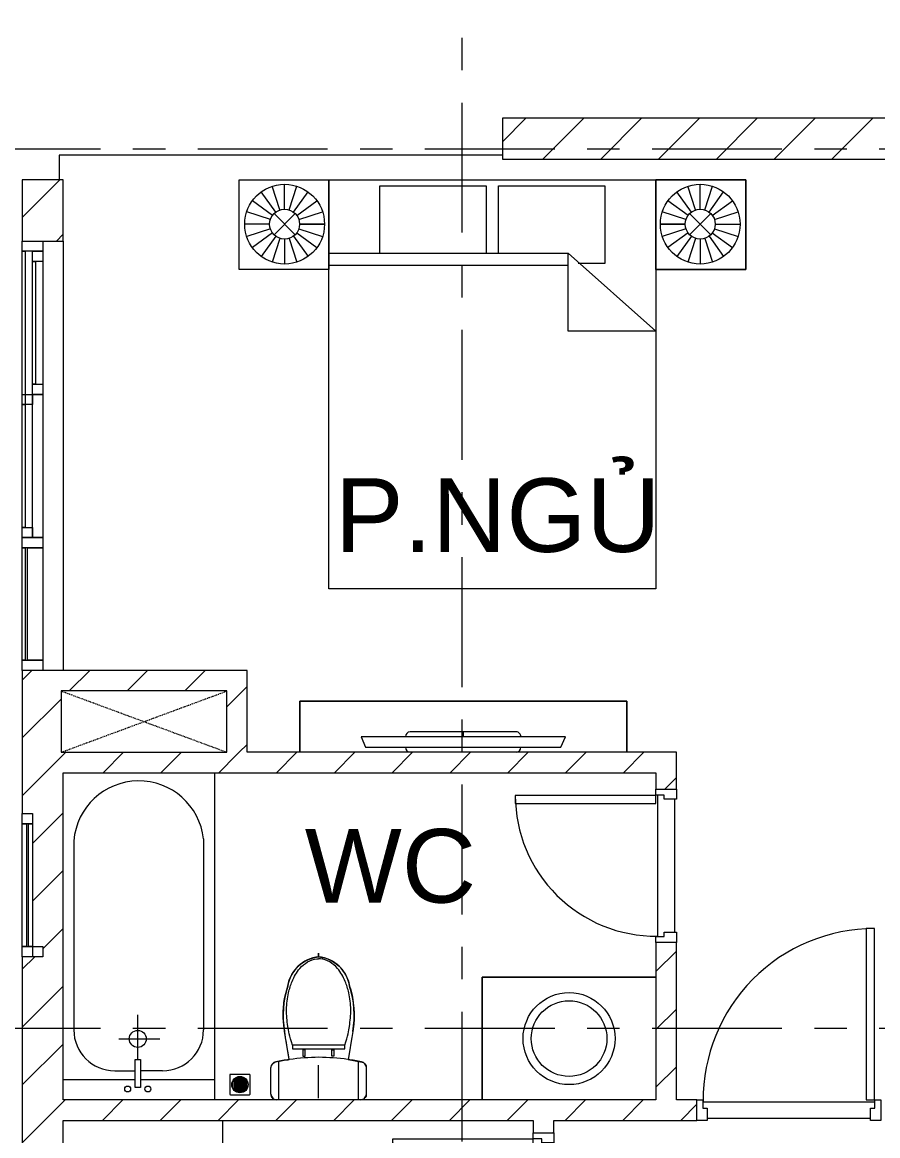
# Model space of a CAD drawing. Header units: millimetres. Extents: x -20144 to 117103, y -11426 to 48263.
# Drawn here: x -8499 to -4314, y 26325 to 31770 of the extents above; entities that cross this region are included whole.
import ezdxf

# ---------------------------------------------------------------- set-up
doc = ezdxf.new("R2010")
doc.units = ezdxf.units.MM
for name, pattern in [('Dash', [6.35, 3.175, -3.175]), ('Dash_2_', [6.35, 3.175, -3.175]), ('Grid Line', [22.225, 12.7, -3.175, 3.175, -3.175])]:
    doc.linetypes.add(name, pattern=pattern)
for name, color, linetype, lineweight in [('A-DETL-GENF', 31, 'Continuous', 5), ('A-DETL-GENF-HDLN', 161, 'Dash_2_', 5), ('CHU', 181, 'Continuous', 5), ('CUA', 31, 'Continuous', 9), ('DIM', 1, 'Continuous', 5), ('HATCH-TUONG', 152, 'Continuous', 9), ('NET-CAT', 3, 'Continuous', 9), ('NET-THAY', 2, 'Continuous', 15), ('THIET BI', 44, 'Continuous', 5), ('THIET-BI', 44, 'Continuous', 5), ('TRUC', 225, 'Continuous', 5)]:
    doc.layers.add(name, color=color, linetype=linetype, lineweight=lineweight)
doc.styles.add('Arial_4', font='arial.ttf', dxfattribs={"height": 360})
doc.styles.add('TA1', font='arial.ttf')
doc.dimstyles.new('D_200_KTx2', dxfattribs={"dimtxt": 400, "dimasz": 300, "dimexe": 300, "dimexo": 300, "dimgap": 160, "dimtad": 1, "dimdec": 0, "dimzin": 9, "dimtxsty": 'TA1', "dimblk": 'ARCHTICK', "dimcen": 1, "dimdle": 300, "dimclrd": 256, "dimclre": 256, "dimclrt": 7, "dimadec": 0, "dimazin": 0, "dimtfac": 1, "dimtdec": 0, "dimtix": 1, "dimtmove": 1, "dimatfit": 3, "dimldrblk": 'ARCHTICK', "dimfxl": 1, "dimtolj": 1, "dimtzin": 0, "dimlwd": -1, "dimlwe": -1, "dimarcsym": 0})
pattern_1 = [(45, (0, 0), (-141.4214, 141.4214), [])]

# ---------------------------------------------------------------- blocks, each defined once
blk = doc.blocks.new('CUA PHONG NGU - Type 1-60226-MẶT BẰNG TẦNG 5 ĐẾN TẦNG 22')
at = {"layer": 'CUA'}
for p, q in [((-348.5, -52.3), (-348.5, 47.7)), ((-348.5, 47.7), (-298.5, 47.7)), ((-298.5, 47.7), (-298.5, -11.3)), ((501.5, 47.7), (551.5, 47.7)), ((501.5, -11.3), (501.5, 47.7)), ((551.5, 47.7), (551.5, -52.3)), ((-318.5, -52.3), (-348.5, -52.3)), ((-318.5, -11.3), (-318.5, -52.3)), ((-298.5, -11.3), (-318.5, -11.3)), ((-277.5, -52.3), (-317.5, -52.3)), ((-317.5, -52.3), (-317.5, -890.3)), ((-277.5, -890.3), (-277.5, -52.3)), ((521.5, -11.3), (501.5, -11.3)), ((521.5, -52.3), (521.5, -11.3)), ((551.5, -52.3), (521.5, -52.3)), ((-317.5, -890.3), (-277.5, -890.3))]:
    blk.add_line(p, q, dxfattribs=at)
blk.add_arc((-317.5, -52.3), 838, 270, 0.5, dxfattribs=at)
blk = doc.blocks.new('CUA WC - Type 1-60201-MẶT BẰNG TẦNG 5 ĐẾN TẦNG 22')
at = {"layer": 'CUA'}
for p, q in [((-273.5, -52.3), (-273.5, 47.7)), ((-273.5, 47.7), (-223.5, 47.7)), ((-223.5, 47.7), (-223.5, -11.3)), ((426.5, 47.7), (476.5, 47.7)), ((426.5, -11.3), (426.5, 47.7)), ((476.5, 47.7), (476.5, -52.3)), ((-243.5, -52.3), (-273.5, -52.3)), ((-243.5, -11.3), (-243.5, -52.3)), ((-223.5, -11.3), (-243.5, -11.3)), ((-202.5, -52.3), (-242.5, -52.3)), ((-242.5, -52.3), (-242.5, -740.3)), ((-202.5, -740.3), (-202.5, -52.3)), ((446.5, -11.3), (426.5, -11.3)), ((446.5, -52.3), (446.5, -11.3)), ((476.5, -52.3), (446.5, -52.3)), ((-242.5, -740.3), (-202.5, -740.3))]:
    blk.add_line(p, q, dxfattribs=at)
blk.add_arc((-242.5, -52.3), 688, 270, 0.5, dxfattribs=at)
blk = doc.blocks.new('X-PHONG NGU 2 - X-PHONG NGU 2_Recovery_-201132-MẶT BẰNG TẦNG 5 ĐẾN TẦNG 22')
at = {"layer": 'CUA'}
for p, q in [((-1050, 100), (-1000, 100)), ((-1050, 0), (-1050, 100)), ((-1000, 100), (-450, 100)), ((-1000, 85), (-1000, 100)), ((-1000, 100), (-1000, 0)), ((-450, 85), (-1000, 85)), ((-1000, 75), (-450, 75)), ((-1000, 0), (-1000, 75)), ((-450, 100), (-450, 85)), ((-450, 100), (-400, 100)), ((-450, 0), (-450, 100)), ((-450, 75), (-450, 0)), ((-400, 100), (-350, 100)), ((-400, 50), (-400, 100)), ((-400, 100), (-400, 0)), ((-350, 100), (250, 100)), ((-350, 85), (-350, 100)), ((-350, 100), (-350, 50)), ((250, 85), (-350, 85)), ((250, 100), (1000, 100)), ((250, 85), (250, 100)), ((250, 100), (250, 85)), ((250, 100), (300, 100)), ((250, 50), (250, 100)), ((1000, 85), (250, 85)), ((300, 100), (300, 50)), ((1000, 100), (1000, 85)), ((1000, 100), (1050, 100)), ((1000, 0), (1000, 100)), ((1050, 100), (1050, 0)), ((-1000, 0), (-1050, 0)), ((-450, 0), (-1000, 0)), ((-400, 0), (-450, 0)), ((-400, 50), (300, 50)), ((-400, 0), (-400, 50)), ((-350, 50), (-400, 50)), ((300, 0), (-400, 0)), ((300, 50), (250, 50)), ((300, 50), (300, 0)), ((300, 50), (350, 50)), ((300, 0), (300, 50)), ((350, 0), (300, 0)), ((350, 50), (950, 50)), ((350, 35), (350, 50)), ((350, 50), (350, 0)), ((950, 35), (350, 35)), ((950, 0), (350, 0)), ((950, 50), (950, 35)), ((950, 50), (1000, 50)), ((950, 0), (950, 50)), ((1000, 0), (950, 0)), ((1000, 50), (1000, 0)), ((1050, 0), (1000, 0))]:
    blk.add_line(p, q, dxfattribs=at)
blk = doc.blocks.new('X-PHONG WC - X-PHONG WC 3-211566-MẶT BẰNG TẦNG 5 ĐẾN TẦNG 22')
at = {"layer": 'CUA'}
for p, q in [((300, 0), (350, 0)), ((300, -100), (300, 0)), ((350, 0), (350, -100)), ((-350, -50), (-300, -50)), ((-350, -100), (-350, -50)), ((-350, -50), (350, -50)), ((-350, -100), (-350, -50)), ((-300, -50), (300, -50)), ((-300, -70), (-300, -50)), ((-300, -50), (-300, -100)), ((300, -50), (300, -70)), ((350, -50), (350, -100)), ((-300, -100), (-350, -100)), ((350, -100), (-350, -100)), ((300, -70), (-300, -70)), ((-300, -80), (300, -80)), ((-300, -100), (-300, -80)), ((300, -100), (-300, -100)), ((300, -80), (300, -100)), ((350, -100), (300, -100))]:
    blk.add_line(p, q, dxfattribs=at)
blk = doc.blocks.new('X-GIUONG - X-GIUONG 1-V44-MẶT BẰNG TẦNG 5 ĐẾN TẦNG 22')
at = {"layer": 'THIET BI', "lineweight": 9}
for p, q in [((-800, 2000), (800, 2000)), ((-800, 0), (-800, 2000)), ((-800, 0), (-800, 2000)), ((-800, 2000), (800, 2000)), ((800, 2000), (800, 0)), ((800, 2000), (800, 0)), ((-800, 740), (-370, 740)), ((-370, 360), (-800, 740)), ((-370, 740), (-370, 360)), ((-1239, 439), (-800, 439)), ((-1239, 0), (-1239, 439)), ((-1239, 439), (-1239, 0)), ((-800, 439), (-1239, 439)), ((-800, 439), (-800, 0)), ((-800, 0), (-800, 439)), ((800, 439), (1239, 439)), ((800, 0), (800, 439)), ((800, 439), (1239, 439)), ((800, 0), (800, 439)), ((1239, 439), (1239, 0)), ((1239, 439), (1239, 0)), ((-1039.2, 287), (-1076.9, 402.9)), ((-1016.6, 290.5), (-1016.6, 412.5)), ((-993.9, 287), (-956.3, 402.9)), ((-550, 410), (-420, 410)), ((-550, 30), (-550, 410)), ((-370, 420), (800, 420)), ((993.9, 287), (956.3, 402.9)), ((1016.6, 290.5), (1016.6, 412.5)), ((1039.2, 287), (1076.9, 402.9)), ((-1075.8, 260.4), (-1174.4, 332.1)), ((-1059.6, 276.6), (-1131.2, 375.2)), ((-973.5, 276.6), (-901.9, 375.2)), ((-957.4, 260.4), (-858.7, 332.1)), ((800, 360), (-370, 360)), ((-30, 360), (-30, 30)), ((30, 30), (30, 360)), ((550, 360), (550, 30)), ((957.4, 260.4), (858.7, 332.1)), ((973.5, 276.6), (901.9, 375.2)), ((1059.6, 276.6), (1131.2, 375.2)), ((1075.8, 260.4), (1174.4, 332.1)), ((-1086.1, 240), (-1202.1, 277.7)), ((-947, 240), (-831, 277.7)), ((947, 240), (831, 277.7)), ((1086.1, 240), (1202.1, 277.7)), ((-1068.3, 269.1), (-964.8, 165.6)), ((-1068.3, 165.6), (-964.8, 269.1)), ((1068.3, 269.1), (964.8, 165.6)), ((1068.3, 165.6), (964.8, 269.1)), ((-1089.7, 217.4), (-1211.7, 217.4)), ((-1086.1, 194.8), (-1202.1, 157.1)), ((-1075.8, 174.4), (-1174.4, 102.7)), ((-957.4, 174.4), (-858.7, 102.7)), ((-947, 194.8), (-831, 157.1)), ((-943.4, 217.4), (-821.4, 217.4)), ((-821.4, 217.4), (-943.4, 217.4)), ((943.4, 217.4), (821.4, 217.4)), ((821.4, 217.4), (943.4, 217.4)), ((947, 194.8), (831, 157.1)), ((957.4, 174.4), (858.7, 102.7)), ((1075.8, 174.4), (1174.4, 102.7)), ((1086.1, 194.8), (1202.1, 157.1)), ((1089.7, 217.4), (1211.7, 217.4)), ((-1059.6, 158.2), (-1131.2, 59.5)), ((-1039.2, 147.8), (-1076.9, 31.8)), ((-1016.6, 144.2), (-1016.6, 22.2)), ((-993.9, 147.8), (-956.3, 31.8)), ((-973.5, 158.2), (-901.9, 59.5)), ((973.5, 158.2), (901.9, 59.5)), ((993.9, 147.8), (956.3, 31.8)), ((1016.6, 144.2), (1016.6, 22.2)), ((1039.2, 147.8), (1076.9, 31.8)), ((1059.6, 158.2), (1131.2, 59.5)), ((-800, 0), (-1239, 0)), ((-1239, 0), (-800, 0)), ((800, 0), (-800, 0)), ((800, 0), (-800, 0)), ((-30, 30), (-550, 30)), ((550, 30), (30, 30)), ((1239, 0), (800, 0)), ((1239, 0), (800, 0))]:
    blk.add_line(p, q, dxfattribs=at)
for centre, radius in [((-1016.6, 217.4), 195.1), ((1016.6, 217.4), 195.1), ((-1016.6, 217.4), 73.2), ((1016.6, 217.4), 73.2)]:
    blk.add_circle(centre, radius, dxfattribs=at)
blk = doc.blocks.new('X-TV - X-TV 3-211574-MẶT BẰNG TẦNG 5 ĐẾN TẦNG 22')
at = {"layer": 'THIET BI', "lineweight": 9}
for p, q in [((0, -250), (0, 0)), ((1600, -250), (1600, 0)), ((0, 0), (0, -250)), ((322.5, -25), (300, -75)), ((1277.5, -25), (322.5, -25)), ((1300, -75), (1277.5, -25)), ((1600, 0), (1600, -250)), ((300, -75), (1300, -75)), ((540, -100), (1060, -100)), ((800, -100), (800, -75)), ((1600, -250), (0, -250)), ((0, -250), (1600, -250))]:
    blk.add_line(p, q, dxfattribs=at)
for centre, start_param, end_param in [((540, -25), 0, 1.570796), ((1060, -25), 4.712389, 6.283185), ((540, -75), 1.570796, 3.141593), ((1060, -75), 3.141593, 4.712389)]:
    blk.add_ellipse(centre, major_axis=(0, 25), ratio=0.9, start_param=start_param, end_param=end_param, dxfattribs=at)
blk = doc.blocks.new('X-XI - X-XI-181739-MẶT BẰNG TẦNG 5 ĐẾN TẦNG 22')
at = {"layer": 'THIET-BI', "lineweight": 9}
for p, q in [((0, 717.2), (0, 712.5)), ((0, 716.9), (0, 717.2)), ((0, 710.2), (0, 716.9)), ((0, 702.7), (0, 715.9)), ((0, 712.5), (0, 700.2)), ((0, 700.3), (0, 710.2)), ((-121.7, 628.9), (-100.2, 653.8)), ((-100.2, 653.8), (-87.5, 664.8)), ((-87.5, 664.8), (-69.9, 676.9)), ((-69.9, 676.9), (-49.6, 687.2)), ((-49.6, 687.2), (-19.9, 696.9)), ((-19.9, 696.9), (0, 700.2)), ((0, 700.2), (0, 702.7)), ((0, 700.2), (34.6, 692.9)), ((34.6, 692.9), (60.8, 681.9)), ((60.8, 681.9), (86, 665.9)), ((86, 665.9), (100.2, 653.8)), ((100.2, 653.8), (114.1, 638.9)), ((-143.5, 587), (-131.8, 612.8)), ((-131.8, 612.8), (-121.7, 628.9)), ((114.1, 638.9), (131.6, 613.2)), ((131.6, 613.2), (145.5, 581)), ((-161.1, 520.9), (-151.4, 555.9)), ((-151.4, 555.9), (-143.5, 587)), ((145.5, 581), (151.4, 555.9)), ((151.4, 555.9), (155.1, 543.7)), ((-169.6, 474.8), (-166.5, 495.3)), ((-166.5, 495.3), (-161.1, 520.9)), ((155.1, 543.7), (161.7, 518.5)), ((161.7, 518.5), (165.2, 502.3)), ((165.2, 502.3), (172.5, 446.5)), ((-173.5, 402.2), (-173.1, 436.1)), ((-173.1, 436.1), (-172.5, 446.5)), ((-172.5, 446.5), (-169.6, 474.8)), ((172.5, 446.5), (173.5, 426.5)), ((-172.5, 383), (-173.5, 402.2)), ((-171, 365.1), (-172.5, 383)), ((173.2, 395.8), (171.6, 371)), ((173.5, 426.5), (173.2, 395.8)), ((-168.9, 349), (-171, 365.1)), ((-164.6, 322), (-168.9, 349)), ((-143.8, 197.5), (-166.7, 335.2)), ((-143.8, 197.5), (-166.7, 335.2)), ((166.7, 335.2), (143.8, 197.5)), ((166.7, 335.2), (143.8, 197.5)), ((166.7, 335.2), (161.7, 304.9)), ((171.6, 371), (166.7, 335.2)), ((-161.5, 303.8), (-164.6, 322)), ((-157.7, 280.9), (-161.5, 303.8)), ((-155.3, 266.3), (-157.7, 280.9)), ((157.2, 277.8), (151.8, 245.3)), ((161.7, 304.9), (157.2, 277.8)), ((-147.8, 221.1), (-155.3, 266.3)), ((-143.8, 197.5), (-147.8, 221.1)), ((-8.6, 267.8), (-127.7, 267.8)), ((-127.7, 267.8), (-127.7, 249.9)), ((-127.7, 249.9), (127.7, 249.9)), ((-76.6, 245), (-76.6, 213.5)), ((-66.1, 245), (-76.6, 245)), ((-66.1, 213.5), (-66.1, 245)), ((127.7, 267.8), (-8.6, 267.8)), ((64, 245), (74.4, 245)), ((64, 213.5), (64, 245)), ((74.4, 245), (74.4, 213.5)), ((127.7, 249.9), (127.7, 267.8)), ((151.8, 245.3), (146.9, 216.1)), ((-232.9, 162.1), (-231, 169.1)), ((-231, 169.1), (-228, 174.5)), ((-228, 174.5), (-224.2, 178.9)), ((-224.2, 178.9), (-216.9, 183.9)), ((-216.9, 183.9), (-209.4, 186.4)), ((-209.4, 186.4), (-202.4, 187.7)), ((-202.4, 187.7), (-192, 189.7)), ((-194.6, 0), (-194.6, 185.7)), ((-192, 189.7), (-184.2, 191.1)), ((-184.2, 191.1), (-168, 193.8)), ((-168, 193.8), (-149.9, 196.6)), ((-149.9, 196.6), (-143.8, 197.5)), ((-76.6, 213.5), (-66.1, 213.5)), ((0, 9.4), (0, 169.7)), ((74.4, 213.5), (64, 213.5)), ((146.9, 216.1), (143.8, 197.5)), ((143.8, 197.5), (212.9, 185.5)), ((194.6, 0), (194.6, 186.1)), ((212.9, 185.5), (220.8, 181.7)), ((220.8, 181.7), (226.5, 176.5)), ((226.5, 176.5), (231.9, 166.7)), ((231.9, 166.7), (233.2, 157.9)), ((-233.2, 157.9), (-232.9, 162.1)), ((-233.2, 29), (-233.2, 157.9)), ((-233.2, 29), (-233.2, 157.9)), ((-233.2, 45), (-233.2, 157.9)), ((233.2, 157.9), (233.2, 29)), ((233.2, 157.9), (233.2, 29)), ((233.2, 157.9), (233.2, 29)), ((-233.2, 33.2), (-233.2, 45)), ((-230.6, 16.8), (-233.2, 33.2)), ((-227.9, 12.2), (-230.6, 16.8)), ((-222, 6.1), (-227.9, 12.2)), ((-212.4, 1.2), (-222, 6.1)), ((-204.3, 0), (-212.4, 1.2)), ((215, 2.1), (204.3, 0)), ((219.3, 4.2), (215, 2.1)), ((224.8, 8.5), (219.3, 4.2)), ((227.7, 12), (224.8, 8.5)), ((231.6, 19.3), (227.7, 12)), ((233.2, 29), (231.6, 19.3))]:
    blk.add_line(p, q, dxfattribs=at)
for centre, radius, start, end in [((18.2, 529.6), 171.6, 96.0902, 171.1733), ((18.2, 529.6), 171.6, 96.0902, 171.1733), ((-18.2, 529.6), 171.6, 8.8267, 83.9098), ((-18.2, 529.6), 171.6, 8.8267, 83.9098), ((287.1, 414.4), 460.7, 162.1144, 189.9059), ((287.1, 414.4), 460.7, 162.1144, 189.9059), ((-287.1, 414.4), 460.7, 350.0941, 17.8856), ((-287.1, 414.4), 460.7, 350.0941, 17.8856), ((-204.3, 157.9), 29, 100.1401, 180), ((-204.3, 157.9), 29, 100.1401, 180), ((18.1, -960), 1168.8, 97.9652, 101.2238), ((18.1, -960), 1168.8, 97.9652, 101.2238), ((18.1, -960), 1168.8, 90.8367, 97.8553), ((-16, -957.7), 1166.4, 82.2317, 89.1625), ((-18.1, -960), 1168.8, 78.7762, 82.0348), ((-18.1, -960), 1168.8, 78.7762, 82.0348), ((204.3, 157.9), 29, 0, 79.8599), ((204.3, 157.9), 29, 0, 79.8599), ((-204.3, 29), 29, 180, 270), ((-204.3, 29), 29, 180, 270), ((204.3, 29), 29, 270, 0), ((204.3, 29), 29, 270, 360)]:
    blk.add_arc(centre, radius, start, end, dxfattribs=at)
for points in [[(-127.7, 267.8), (-143.4, 315.6), (-152.2, 364.8), (-160.3, 442.2), (-151, 516.8), (-129.6, 585.3), (-93.5, 652), (-37.5, 689.3), (-2.9, 689.4), (0, 689.4)], [(127.7, 267.8), (143.4, 315.6), (152.2, 364.8), (160.3, 442.2), (151, 516.8), (129.6, 585.3), (93.5, 652), (37.5, 689.3), (2.9, 689.4), (0, 689.4)]]:
    blk.add_open_spline(points, degree=3, knots=[12.724379, 12.724379, 12.724379, 12.724379, 75.096459, 151.912755, 228.70098, 282.501534, 351.034079, 439.49288, 447.51098, 447.51098, 447.51098, 447.51098], dxfattribs=at)
blk = doc.blocks.new('X-LA - X-LA 2-211679-MẶT BẰNG TẦNG 5 ĐẾN TẦNG 22')
at = {"layer": 'THIET-BI', "lineweight": 9}
for p, q in [((-425, 600), (425, 600)), ((-425, 0), (-425, 600)), ((425, 600), (-425, 600)), ((-425, 600), (-425, 0))]:
    blk.add_line(p, q, dxfattribs=at)
for radius in [225, 185]:
    blk.add_circle((0, 300), radius, dxfattribs=at)
blk = doc.blocks.new('X-BON TAM1 - X-BON TAM-211731-MẶT BẰNG TẦNG 5 ĐẾN TẦNG 22')
at = {"layer": 'THIET-BI', "lineweight": 9}
for p, q in [((375, 1600), (375, 0)), ((375, 1600), (375, 0)), ((-312.7, 1267.8), (-312.7, 342.6)), ((321.7, 1276.1), (321.7, 342.6)), ((0, 198.5), (0, 415.4)), ((-91.8, 298.7), (108.5, 298.7)), ((-12.9, 198.5), (12.9, 198.5)), ((-12.9, 61.4), (-12.9, 198.5)), ((12.9, 198.5), (12.9, 61.4)), ((-112.7, 142.6), (-12.9, 142.6)), ((121.7, 142.6), (12.9, 142.6)), ((-365, 100), (-12.9, 100)), ((12.9, 61.4), (-12.9, 61.4)), ((12.9, 100), (375, 100))]:
    blk.add_line(p, q, dxfattribs=at)
for centre, radius in [((0, 298.7), 41.7), ((-49.4, 53.5), 14.5), ((49.4, 53.5), 14.5)]:
    blk.add_circle(centre, radius, dxfattribs=at)
for centre, radius, start, end in [((4.9, 1241.3), 318.7, 6.2649, 175.2417), ((-112.7, 342.6), 200, 180, 270), ((121.7, 342.6), 200, 270, 0)]:
    blk.add_arc(centre, radius, start, end, dxfattribs=at)
blk = doc.blocks.new('X-PHEU - X-PHEU-158415-MẶT BẰNG TẦNG 5 ĐẾN TẦNG 22')
at = {"layer": 'THIET-BI', "lineweight": 9}
for p, q in [((25, -29), (25, -121)), ((121, -25), (29, -25)), ((47.5, -51.8), (47.5, -98.2)), ((52.5, -103.1), (52.5, -46.9)), ((57.5, -43.5), (57.5, -106.5)), ((62.5, -108.8), (62.5, -41.2)), ((67.5, -39.8), (67.5, -110.2)), ((72.5, -71.9), (72.5, -39.1)), ((77.5, -39.1), (77.5, -71.9)), ((82.5, -110.2), (82.5, -39.8)), ((87.5, -41.2), (87.5, -108.8)), ((92.5, -106.5), (92.5, -43.5)), ((97.5, -46.9), (97.5, -103.1)), ((102.5, -98.2), (102.5, -51.8)), ((125, -121), (125, -29)), ((42.5, -90.5), (42.5, -59.5)), ((72.5, -110.9), (72.5, -78.1)), ((77.5, -78.1), (77.5, -110.9)), ((107.5, -59.5), (107.5, -90.5)), ((29, -125), (121, -125))]:
    blk.add_line(p, q, dxfattribs=at)
blk.add_circle((75, -75), 40, dxfattribs=at)
for centre, radius, start, end in [((29, -29), 4, 90, 180), ((75, -75), 36, 139.8082, 154.5256), ((75, -75), 36, 119.0853, 128.6822), ((75, -75), 36, 102.0247, 110.3175), ((75, -75), 36, 90, 93.9821), ((75, -75), 36, 86.0179, 90), ((75, -75), 36, 69.6825, 77.9753), ((75, -75), 36, 51.3178, 60.9147), ((75, -75), 36, 25.4744, 40.1918), ((121, -29), 4, 0, 90), ((75, -75), 36, 205.4744, 220.1918), ((75, -75), 36, 231.3178, 240.9147), ((75, -75), 36, 249.6825, 257.9753), ((75, -75), 4, 128.6822, 231.3178), ((75, -75), 4, 308.6822, 51.3178), ((75, -75), 36, 282.0247, 290.3175), ((75, -75), 36, 299.0853, 308.6822), ((75, -75), 36, 319.8082, 334.5256), ((29, -121), 4, 180, 270), ((75, -75), 36, 266.0179, 270), ((75, -75), 36, 270, 273.9821), ((121, -121), 4, 270, 0)]:
    blk.add_arc(centre, radius, start, end, dxfattribs=at)
blk = doc.blocks.new('Family1 - Family1-190243-MẶT BẰNG TẦNG 5 ĐẾN TẦNG 22')
at = {"layer": 'A-DETL-GENF', "lineweight": 9}
for p, q in [((810, 300), (0, 300)), ((0, 300), (0, 0)), ((810, 0), (810, 300)), ((0, 0), (810, 0))]:
    blk.add_line(p, q, dxfattribs=at)
at = {"layer": 'A-DETL-GENF-HDLN', "linetype": 'Dash', "lineweight": 9}
for p, q in [((0, 300), (810, 0.8)), ((0, 0), (810, 299.2))]:
    blk.add_line(p, q, dxfattribs=at)
blk = doc.blocks.new('_ArchTick')
at = {"color": 0, "const_width": 0.15}
blk.add_lwpolyline([(-0.5, -0.5), (0.5, 0.5)], dxfattribs=at)
blk = doc.blocks.new('*D662')
at = {"layer": 'Defpoints', "color": 0, "transparency": 16777216}
for p in [(-8499.5, 42599.9), (-11399.5, -0.1), (-8499.5, -0.1)]:
    blk.add_point(p, dxfattribs=at)
at = {"layer": 'DIM', "transparency": 16777216}
for p, q in [((-11399.5, 42899.9), (-11399.5, -300.1)), ((-8799.5, 42599.9), (-11699.5, 42599.9)), ((-8799.5, -0.1), (-11699.5, -0.1))]:
    blk.add_line(p, q, dxfattribs=at)
at = {"layer": 'DIM', "transparency": 16777216, "xscale": 300, "yscale": 300, "zscale": 300}
for p, rotation in [((-11399.5, 42599.9), 90), ((-11399.5, -0.1), 270)]:
    blk.add_blockref('_ArchTick', p, dxfattribs=dict(at, rotation=rotation))
at = {"layer": 'DIM', "color": 7, "transparency": 16777216, "insert": (-11763.7, 21299.9), "char_height": 400, "attachment_point": 5, "rotation": 90, "style": 'TA1'}
blk.add_mtext('\\A1;42600', dxfattribs=at)

msp = doc.modelspace()

# ---------------------------------------------------------------- hatches: boundary and pattern name
at = {"layer": 'HATCH-TUONG'}
h = msp.add_hatch(dxfattribs=at)
h.set_pattern_fill('FP_2', color=256, style=0, pattern_type=2)
h.set_pattern_definition(pattern_1)
h.paths.add_polyline_path([(-4199.5, 31099.9), (-4199.5, 31299.9), (-6149.5, 31299.9), (-6149.5, 31099.9), (-5346.8, 31099.9)], flags=0)
h = msp.add_hatch(dxfattribs=at)
h.set_pattern_fill('FP_2', color=256, style=0, pattern_type=2)
h.set_pattern_definition(pattern_1)
h.paths.add_polyline_path([(-8499.5, 28549.9), (-8299.5, 28549.9), (-8299.5, 28599.9), (-8499.5, 28599.9)], flags=0)
h.paths.add_polyline_path([(-8399.5, 30699.9), (-8299.5, 30699.9), (-8299.5, 30999.9), (-8499.5, 30999.9), (-8499.5, 30699.9)], flags=0)
h = msp.add_hatch(dxfattribs=at)
h.set_pattern_fill('FP_2', color=256, style=0, pattern_type=2)
h.set_pattern_definition(pattern_1)
h.paths.add_polyline_path([(-7499.5, 28499.9), (-7399.5, 28499.9), (-7399.5, 28599.9), (-8299.5, 28599.9), (-8299.5, 28499.9), (-7994.5, 28499.9)], flags=0)
h = msp.add_hatch(dxfattribs=at)
h.set_pattern_fill('FP_2', color=256, style=0, pattern_type=2)
h.set_pattern_definition(pattern_1)
h.paths.add_polyline_path([(-8299.5, 28099.9), (-8299.5, 28199.9), (-8309.5, 28199.9), (-8309.5, 28499.9), (-8299.5, 28499.9), (-8299.5, 28549.9), (-8499.5, 28549.9), (-8499.5, 28099.9)], flags=0)
h = msp.add_hatch(dxfattribs=at)
h.set_pattern_fill('FP_2', color=256, style=0, pattern_type=2)
h.set_pattern_definition(pattern_1)
h.paths.add_polyline_path([(-7399.5, 28199.9), (-7399.5, 28499.9), (-7499.5, 28499.9), (-7499.5, 28199.9), (-7449.5, 28199.9)], flags=0)
h = msp.add_hatch(dxfattribs=at)
h.set_pattern_fill('FP_2', color=256, style=0, pattern_type=2)
h.set_pattern_definition(pattern_1)
h.paths.add_polyline_path([(-7449.5, 28099.9), (-7449.5, 28199.9), (-8299.5, 28199.9), (-8299.5, 28099.9), (-7499.5, 28099.9)], flags=0)
h = msp.add_hatch(dxfattribs=at)
h.set_pattern_fill('FP_2', color=256, style=0, pattern_type=2)
h.set_pattern_definition(pattern_1)
h.paths.add_polyline_path([(-5399.5, 28099.9), (-5399.5, 28199.9), (-7449.5, 28199.9), (-7449.5, 28099.9), (-7111.9, 28099.9)], flags=0)
h = msp.add_hatch(dxfattribs=at)
h.set_pattern_fill('FP_2', color=256, style=0, pattern_type=2)
h.set_pattern_definition(pattern_1)
h.paths.add_polyline_path([(-5346.8, 26499.9), (-5299.5, 26499.9), (-5299.5, 27269.9), (-5399.5, 27269.9), (-5399.5, 26499.9)], flags=0)
h.paths.add_polyline_path([(-5299.5, 28019.9), (-5299.5, 28199.9), (-5399.5, 28199.9), (-5399.5, 28019.9), (-5346.8, 28019.9)], flags=0)
h = msp.add_hatch(dxfattribs=at)
h.set_pattern_fill('FP_2', color=256, style=0, pattern_type=2)
h.set_pattern_definition(pattern_1)
h.paths.add_polyline_path([(-8499.5, 21699.9), (-8299.5, 21699.9), (-8299.5, 22499.9), (-8499.5, 22499.9), (-8499.5, 22348.3)], flags=0)
h.paths.add_polyline_path([(-8499.5, 24199.9), (-8299.5, 24199.9), (-8299.5, 28099.9), (-8499.5, 28099.9), (-8499.5, 27899.9), (-8449.5, 27899.9), (-8449.5, 27249.9), (-8399.5, 27249.9), (-8399.5, 27199.9), (-8499.5, 27199.9), (-8499.5, 25599.9), (-8449.5, 25599.9), (-8449.5, 24849.9), (-8399.5, 24849.9), (-8399.5, 24799.9), (-8499.5, 24799.9), (-8499.5, 24594.3)], flags=0)
h = msp.add_hatch(dxfattribs=at)
h.set_pattern_fill('FP_2', color=256, style=0, pattern_type=2)
h.set_pattern_definition(pattern_1)
h.paths.add_polyline_path([(-3499.5, 26399.9), (-3499.5, 26499.9), (-4299.5, 26499.9), (-4299.5, 26399.9), (-3581.7, 26399.9)], flags=0)
h.paths.add_polyline_path([(-5346.8, 26399.9), (-5199.5, 26399.9), (-5199.5, 26499.9), (-8299.5, 26499.9), (-8299.5, 26399.9), (-5899.5, 26399.9)], flags=0)
h = msp.add_hatch(dxfattribs=at)
h.set_pattern_fill('FP_2', color=256, style=0, pattern_type=2)
h.set_pattern_definition(pattern_1)
h.paths.add_polyline_path([(-5899.5, 24799.9), (-5899.5, 25589.9), (-5999.5, 25589.9), (-5999.5, 24799.9)], flags=0)
h.paths.add_polyline_path([(-5999.5, 26339.9), (-5899.5, 26339.9), (-5899.5, 26399.9), (-5999.5, 26399.9)], flags=0)

# ---------------------------------------------------------------- linework, layer by layer
at = {"layer": 'NET-CAT'}
for p, q in [((-4199.5, 31299.9), (-6149.5, 31299.9)), ((-6149.5, 31299.9), (-6149.5, 31099.9)), ((-6149.5, 31099.9), (-4199.5, 31099.9)), ((-8499.5, 30999.9), (-8499.5, 30699.9)), ((-8299.5, 30999.9), (-8499.5, 30999.9)), ((-8299.5, 30699.9), (-8299.5, 30999.9)), ((-8399.5, 30699.9), (-8299.5, 30699.9)), ((-8499.5, 28599.9), (-8499.5, 28549.9)), ((-8299.5, 28599.9), (-8399.5, 28599.9)), ((-7399.5, 28599.9), (-8299.5, 28599.9)), ((-7399.5, 28499.9), (-7399.5, 28599.9)), ((-8499.5, 28549.9), (-8499.5, 28099.9)), ((-7399.5, 28199.9), (-7399.5, 28499.9)), ((-5399.5, 28199.9), (-7399.5, 28199.9)), ((-5299.5, 28199.9), (-5399.5, 28199.9)), ((-5299.5, 28019.9), (-5299.5, 28199.9)), ((-8499.5, 28099.9), (-8499.5, 27899.9)), ((-8299.5, 28099.9), (-7449.5, 28099.9)), ((-8299.5, 26499.9), (-8299.5, 28099.9)), ((-7449.5, 28099.9), (-5399.5, 28099.9)), ((-5399.5, 28099.9), (-5399.5, 28019.9)), ((-5399.5, 28019.9), (-5299.5, 28019.9)), ((-5299.5, 27269.9), (-5399.5, 27269.9)), ((-5399.5, 27269.9), (-5399.5, 26499.9)), ((-5299.5, 26499.9), (-5299.5, 27269.9)), ((-8499.5, 27199.9), (-8499.5, 25599.9)), ((-5399.5, 26499.9), (-8299.5, 26499.9)), ((-5199.5, 26499.9), (-5299.5, 26499.9)), ((-5199.5, 26399.9), (-5199.5, 26499.9)), ((-8299.5, 26399.9), (-5999.5, 26399.9)), ((-8299.5, 24799.9), (-8299.5, 26399.9)), ((-5999.5, 26399.9), (-5999.5, 26339.9)), ((-5899.5, 26339.9), (-5899.5, 26399.9)), ((-5899.5, 26399.9), (-5199.5, 26399.9)), ((-5999.5, 26339.9), (-5899.5, 26339.9))]:
    msp.add_line(p, q, dxfattribs=at)
at = {"layer": 'NET-THAY', "lineweight": 9}
for p, q in [((-6149.5, 31119.9), (-8319.5, 31119.9)), ((-8319.5, 31119.9), (-8319.5, 30999.9)), ((-8299.5, 30699.9), (-8299.5, 28599.9)), ((-5389.5, 27299.9), (-5389.5, 27989.9)), ((-5309.5, 27969.9), (-5309.5, 27319.9)), ((-5169.5, 26489.9), (-4329.5, 26489.9)), ((-4349.5, 26409.9), (-5149.5, 26409.9)), ((-7519.5, 26399.9), (-7519.5, 24799.9))]:
    msp.add_line(p, q, dxfattribs=at)
at = {"layer": 'TRUC', "linetype": 'Grid Line', "ltscale": 50}
for p, q in [((-6349.5, 43599.9), (-6349.5, -7167.6)), ((43000.5, 31149.9), (-14407, 31149.9)), ((43000.5, 26849.9), (-12092.4, 26849.9))]:
    msp.add_line(p, q, dxfattribs=at)

# ---------------------------------------------------------------- block references
at = {"lineweight": 9}
for name, p, rotation in [('X-GIUONG - X-GIUONG 1-V44-MẶT BẰNG TẦNG 5 ĐẾN TẦNG 22', (-6199.5, 30999.9), 180), ('X-PHONG NGU 2 - X-PHONG NGU 2_Recovery_-201132-MẶT BẰNG TẦNG 5 ĐẾN TẦNG 22', (-8399.5, 29649.9), 90), ('X-TV - X-TV 3-211574-MẶT BẰNG TẦNG 5 ĐẾN TẦNG 22', (-5542.2, 28199.9), 180), ('CUA WC - Type 1-60201-MẶT BẰNG TẦNG 5 ĐẾN TẦNG 22', (-5347.2, 27746.4), 270), ('X-PHONG WC - X-PHONG WC 3-211566-MẶT BẰNG TẦNG 5 ĐẾN TẦNG 22', (-8399.5, 27549.9), 270), ('CUA PHONG NGU - Type 1-60226-MẶT BẰNG TẦNG 5 ĐẾN TẦNG 22', (-4648, 26447.7), 180), ('CUA WC - Type 1-60201-MẶT BẰNG TẦNG 5 ĐẾN TẦNG 22', (-5947.2, 26066.4), 270)]:
    msp.add_blockref(name, p, dxfattribs=dict(at, rotation=rotation))
for name, p in [('Family1 - Family1-190243-MẶT BẰNG TẦNG 5 ĐẾN TẦNG 22', (-8309.5, 28199.9)), ('X-BON TAM1 - X-BON TAM-211731-MẶT BẰNG TẦNG 5 ĐẾN TẦNG 22', (-7934.5, 26499.9)), ('X-XI - X-XI-181739-MẶT BẰNG TẦNG 5 ĐẾN TẦNG 22', (-7049.5, 26499.9)), ('X-LA - X-LA 2-211679-MẶT BẰNG TẦNG 5 ĐẾN TẦNG 22', (-5824.5, 26499.9)), ('X-PHEU - X-PHEU-158415-MẶT BẰNG TẦNG 5 ĐẾN TẦNG 22', (-7509.5, 26649.9))]:
    msp.add_blockref(name, p, dxfattribs=at)

# ---------------------------------------------------------------- texts
at = {"layer": 'CHU', "color": 7, "lineweight": 30, "char_height": 360, "attachment_point": 1, "line_spacing_factor": 0.936439, "style": 'Arial_4'}
for s, insert, width in [('\\pt2540,5080,7620,10160,12700,15240,17780,20320,22860,25400,27940,30480,33020,35560,38100,40640,43180,45720,48260,50800,53340,55880,58420,60960,63500,66040,68580,71120,73660,76200,78740,81280;P.NGỦ', (-6969.5, 29539.7), 1589.74), ('\\pt2540.0016,5079.9996,7620.0012,10159.9992,12700.0008,15239.9988,17780.0004,20319.9984,22860,25400.0016,27939.9996,30480.0012,33019.9992,35560.0008,38099.9988,40640.0004,43179.9984,45720,48260.0016,50799.9996,53340.0012,55879.9992,58420.0008,60959.9988,63500.0004,66039.9984,68580,71120.0016,73659.9996,76200.0012,78739.9992,81280.0008;WC', (-7117.3, 27824.8), 882.74)]:
    msp.add_mtext(s, dxfattribs=dict(at, insert=insert, width=width))

# ---------------------------------------------------------------- dimensions: what is measured, and where the dimension line sits
at = {"layer": 'DIM'}
dim = msp.add_linear_dim(base=(-11399.5, -0.1), p1=(-8499.5, 42599.9), p2=(-8499.5, -0.1), angle=90, dimstyle='D_200_KTx2', dxfattribs=at)
dim.commit()
dim.dimension.update_dxf_attribs({"geometry": '*D662', "text_midpoint": (-11763.7, 21299.9)})

doc.saveas('drawing.dxf')
